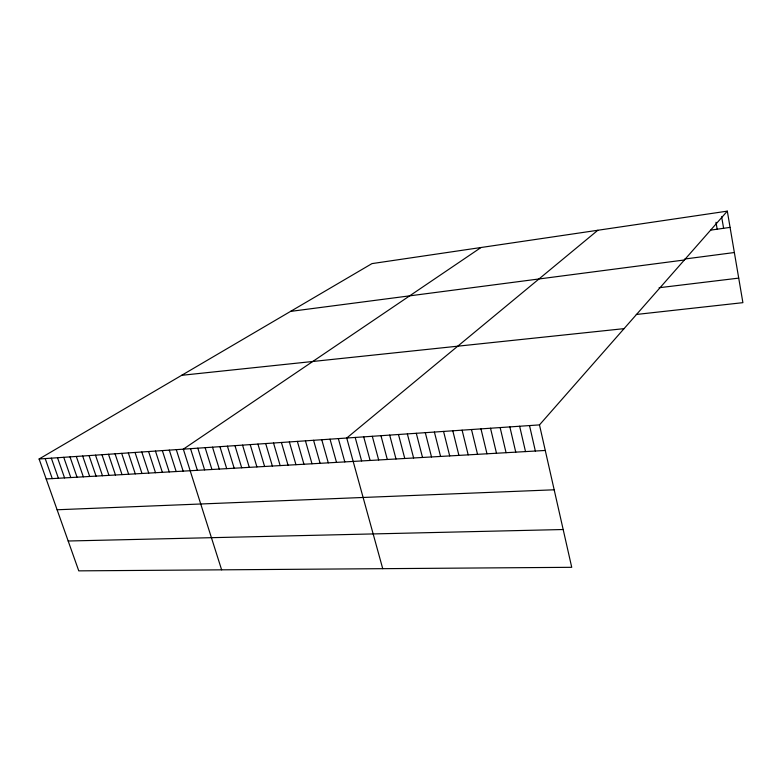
<?xml version="1.0" encoding="UTF-8"?>
<svg xmlns="http://www.w3.org/2000/svg" width="782" height="782" viewBox="0 0 782 782"><rect width="100%" height="100%" fill="white"/><g stroke="black" fill="none" stroke-linecap="round" stroke-linejoin="round"><path stroke-width="1.17" d="M539.482 424.89L571.73 567.312L78.767 570.86L39.1 458.995L539.482 424.89L727.309 211.14L742.9 302.663L636.294 314.472M597.849 230.26L346.739 438.028L382.73 568.67M481.018 247.513L183.33 449.161L221.629 569.834M39.1 458.995L371.968 263.612L727.309 211.14M710.789 230.104L730.075 227.386M684.817 259.008L734.357 252.527M290.562 311.402L684.387 259.986M659.089 287.727L738.716 278.118M181.678 375.311L624.056 328.645M46.177 478.955L545.269 450.461M57.106 509.766L554.174 489.796M68.181 541.007L563.167 529.522M45.2 458.584L52.267 478.604M51.338 458.164L58.406 478.261M57.516 457.744L64.574 477.9M70.009 456.893L77.047 477.196M63.743 457.314L70.791 477.548M76.313 456.463L83.342 476.834M82.667 456.023L89.686 476.473M89.05 455.593L96.069 476.111M95.492 455.153L102.491 475.739M101.973 454.713L108.962 475.368M108.493 454.264L115.472 474.997M115.062 453.814L122.031 474.625M121.679 453.365L128.639 474.244M135.042 452.455L141.982 473.481M128.336 452.915L135.286 473.863M141.796 451.996L148.727 473.1M148.6 451.527L155.51 472.709M155.452 451.067L162.353 472.318M162.343 450.598L169.235 471.927M169.293 450.119L176.165 471.536M176.282 449.64L183.144 471.135M190.544 448.673L197.377 470.324M197.817 448.174L204.63 469.904M205.138 447.675L211.942 469.493M212.509 447.177L219.292 469.073M219.938 446.669L226.712 468.643M227.425 446.16L234.18 468.223M234.962 445.642L241.697 467.792M242.557 445.124L249.282 467.362M250.211 444.606L256.916 466.922M257.923 444.078L264.609 466.483M265.694 443.55L272.361 466.043M273.524 443.013L280.161 465.593M281.412 442.475L288.03 465.143M289.36 441.938L295.958 464.694M297.365 441.39L303.944 464.234M305.439 440.843L311.998 463.775M313.562 440.286L320.112 463.315M321.764 439.728L328.284 462.846M330.024 439.161L336.514 462.377M338.342 438.594L344.813 461.908M355.194 437.451L361.616 460.94M363.708 436.864L370.111 460.461M372.3 436.288L378.674 459.972M380.961 435.691L387.305 459.474M389.69 435.095L396.005 458.985M398.488 434.499L404.773 458.477M407.354 433.893L413.619 457.978M416.298 433.287L422.524 457.47M425.31 432.671L431.517 456.952M434.391 432.055L440.569 456.434M443.56 431.429L449.699 455.916M452.798 430.794L458.907 455.388M462.103 430.159L468.183 454.86M471.497 429.523L477.538 454.322M480.969 428.878L486.981 453.785M490.51 428.223L496.492 453.247M500.138 427.568L506.081 452.7M509.854 426.904L515.758 452.143M519.639 426.239L525.514 451.585M529.522 425.564L535.347 451.028M721.62 216.722L723.614 228.295M715.98 222.284L717.182 229.204"/></g></svg>
